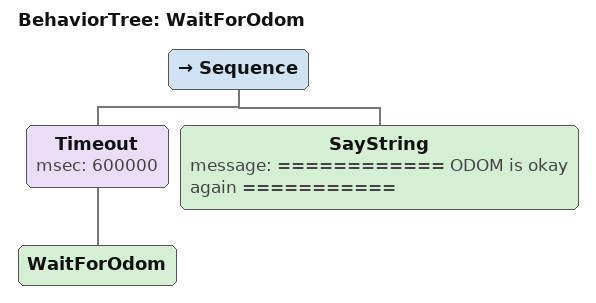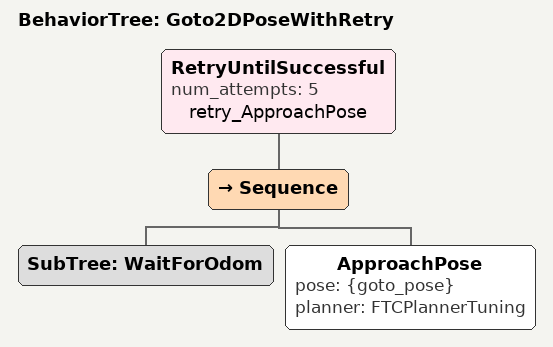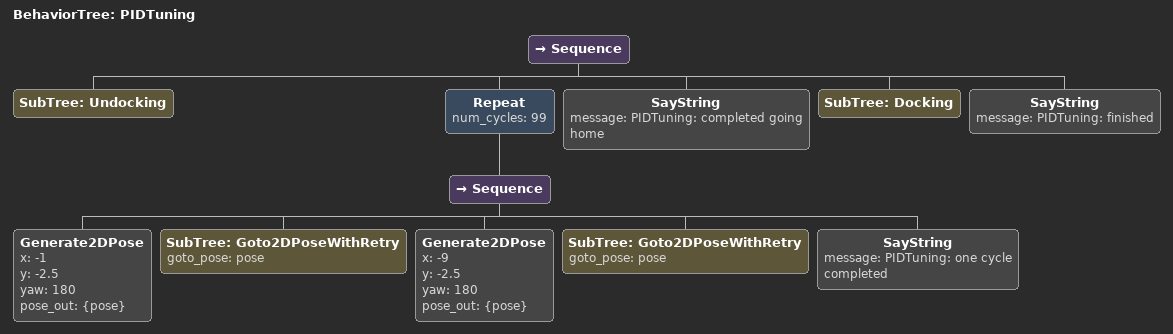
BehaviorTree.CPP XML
<root main_tree_to_execute = "PIDTuning" >
    <include ros_pkg="mowgli" path="config/bt/undocking_v1.0.xml"/>
    <include ros_pkg="mowgli" path="config/bt/docking_v1.0.xml"/>

    <BehaviorTree ID="WaitForOdom">
      <Sequence>
        <Timeout msec="600000">  <!-- Wait for up to 10min to regain /odom (GPS fix)-->
            <WaitForOdom/>
        </Timeout>
        <SayString message="============ ODOM is okay again ===========" />
      </Sequence>
    </BehaviorTree>

    <BehaviorTree ID="Goto2DPoseWithRetry">
        <RetryUntilSuccessful num_attempts="5" name="retry_ApproachPose">
          <Sequence>
            <SubTree ID="WaitForOdom"/>
            <ApproachPose pose="{goto_pose}" planner="FTCPlannerTuning"/>
          </Sequence>
        </RetryUntilSuccessful>
    </BehaviorTree>

    <!--
      Drive back and forth between two 2D Poses (see Generate2DPose) below.
      Bot will undock first if docked and return to the dock once drive cycle is complete
    -->
    <BehaviorTree ID="PIDTuning">
      <Sequence>
        <SubTree ID="Undocking"/> <!-- undocking_vX.X.xml -->
        <Repeat num_cycles="99">
          <Sequence>
            <Generate2DPose x="-1" y="-2.5" yaw="180" pose_out="{pose}"/>
            <SubTree ID="Goto2DPoseWithRetry" goto_pose="pose"/> <!-- make {pose} available as {goto_pose} within the subtree -->

            <Generate2DPose x="-9" y="-2.5" yaw="180" pose_out="{pose}"/>
            <SubTree ID="Goto2DPoseWithRetry" goto_pose="pose"/>

            <SayString message="PIDTuning: one cycle completed"/>
          </Sequence>
        </Repeat>
        <SayString message="PIDTuning: completed going home"/>
        <SubTree ID="Docking"/> <!-- docking_v1X.X.xml -->
        <SayString message="PIDTuning: finished"/>
      </Sequence>
    </BehaviorTree>
</root>
